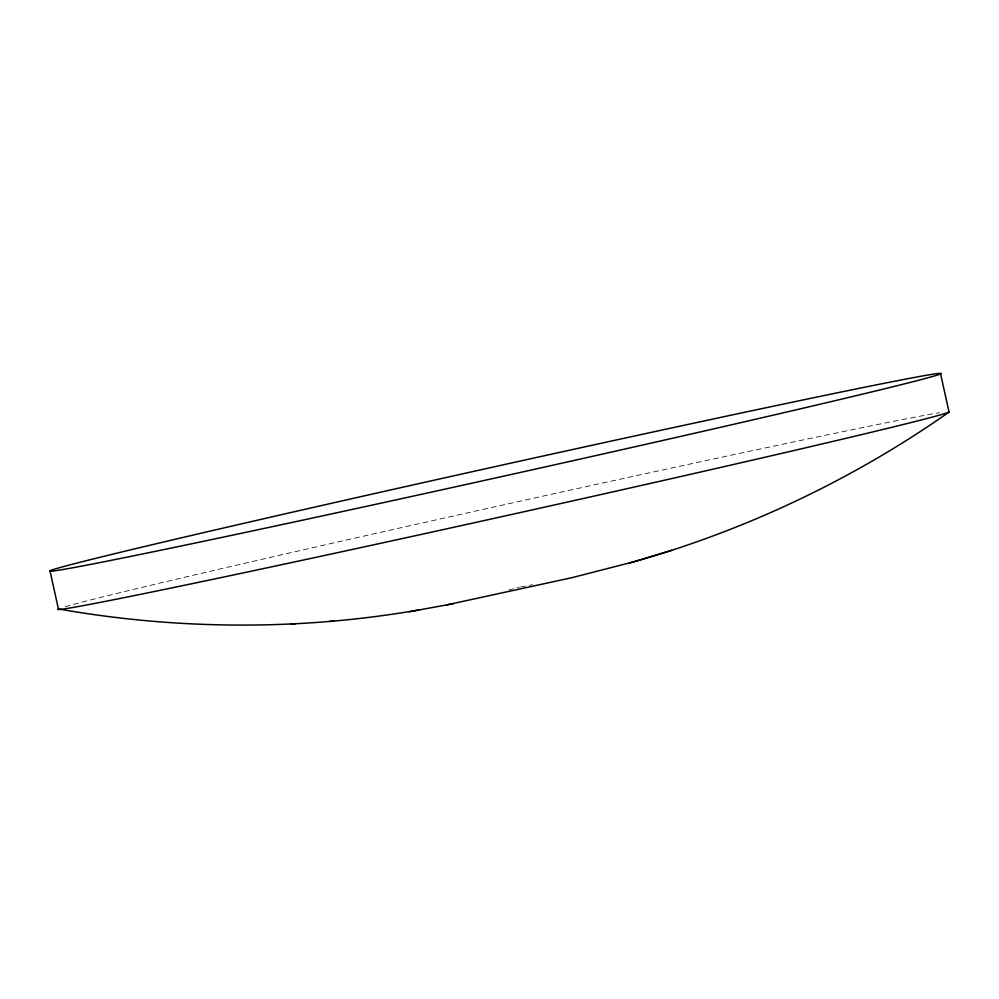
<?xml version="1.0" encoding="UTF-8"?>
<svg xmlns="http://www.w3.org/2000/svg" width="999" height="999" viewBox="0 0 999 999"><rect width="100%" height="100%" fill="white"/><g stroke="black" fill="none" stroke-linecap="round" stroke-linejoin="round"><path stroke-width="0.75" stroke-dasharray="5 3.75" d="M508.728 590.022L519.18 587.325M520.679 586.937L532.654 584.715M65.122 606.718A456.693 5.582 -12.5 0 1 496.69 506.368A456.693 5.582 -12.5 0 1 939.609 412.699"/><path stroke-width="1.5" d="M940.583 373.876A456.693 5.582 -12.5 0 1 253.446 530.706A456.693 5.582 -12.5 0 1 291.77 512.325A456.693 5.582 -12.5 0 1 940.583 373.876L949.05 412.088C853.508 479.033 746.728 529.795 634.49 561.613L571.977 577.659L446.665 604.919M629.145 563.161L671.703 550.337M49.95 570.729L58.417 608.94C177.435 629.969 300.125 630.619 419.218 609.914M409.215 611.775L453.346 603.683M329.62 621.428L333.641 621.166M290.821 624L295.629 623.688M949.05 412.088A456.693 5.582 -12.5 0 1 481.605 521.128A456.693 5.582 -12.5 0 1 58.417 608.94"/></g></svg>
